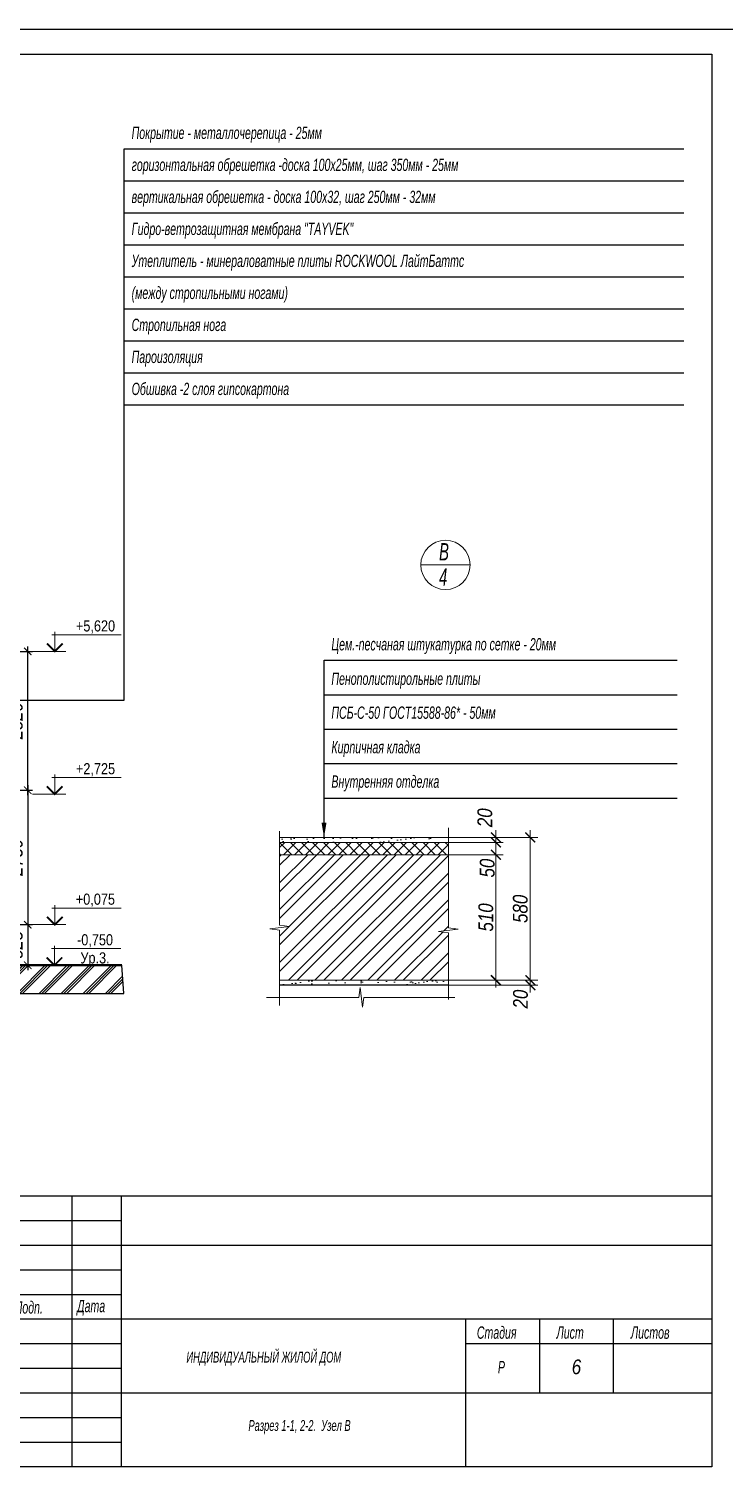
# Model space of a CAD drawing. Header units: millimetres. Extents: x 1582001 to 3303937, y 226471 to 491235.
# Drawn here: x 1861628 to 1875750, y 380605 to 410055 of the extents above; entities that cross this region are included whole.
import ezdxf
from ezdxf.enums import TextEntityAlignment as Align

# ---------------------------------------------------------------- set-up
doc = ezdxf.new("R2010")
doc.units = ezdxf.units.MM
doc.layers.get('Defpoints').update_dxf_attribs({"color": 255, "lineweight": 30})
for name, color, linetype, lineweight in [('A-Wall-G', 22, 'Continuous', 50), ('Диафрагма', 1, 'Continuous', 30), ('Кирпич', 253, 'Continuous', 9), ('Отметки', 123, 'Continuous', 18), ('Размеры', 7, 'Continuous', 18), ('тонкие', 163, 'Continuous', 20), ('Штриховка', 252, 'Continuous', 15)]:
    doc.layers.add(name, color=color, linetype=linetype, lineweight=lineweight)
for name, color, linetype in [('A0-02', 254, 'Continuous'), ('Rasmer', 135, 'Continuous'), ('Т-Подписи', 7, 'Continuous'), ('Формуляр', 138, 'Continuous')]:
    doc.layers.add(name, color=color, linetype=linetype)
doc.styles.add('-АР-', font='ARIALN.TTF', dxfattribs={"width": 0.98, "height": 300})
doc.styles.add('Arch-Dim', font='ARIALNI.TTF', dxfattribs={"width": 0.98, "height": 300})
doc.styles.add('style', font='ARIALNI.TTF', dxfattribs={"width": 0.98, "height": 300})
doc.styles.add('STYLE1', font='ARIALNI.TTF', dxfattribs={"height": 300})
doc.dimstyles.new('20', dxfattribs={"dimscale": 100, "dimtxt": 2.5, "dimasz": 2, "dimexe": 1.5, "dimexo": 0, "dimgap": 0.5, "dimtad": 1, "dimdec": 0, "dimlfac": 0.2, "dimzin": 0, "dimdsep": 46, "dimtxsty": 'STYLE1', "dimblk": 'ARCHTICK', "dimcen": -0.5, "dimdle": 1.5, "dimadec": 0, "dimazin": 0, "dimtm": 1e-09, "dimtfac": 1, "dimtdec": 0, "dimtix": 1, "dimtmove": 2, "dimatfit": 3, "dimldrblk": 'OPEN30', "dimfxl": 0, "dimtolj": 1, "dimtzin": 0, "dimlwd": 13, "dimlwe": 13, "dimarcsym": 0})
doc.dimstyles.new('М100', dxfattribs={"dimtxt": 600, "dimasz": 150, "dimexe": 100, "dimexo": 200, "dimgap": 100, "dimtad": 1, "dimdec": 0, "dimtxsty": 'style', "dimblk": 'ARCHTICK', "dimcen": 150, "dimdle": 100, "dimclrt": 256, "dimadec": 0, "dimazin": 0, "dimtfac": 1, "dimtdec": 0, "dimtmove": 1, "dimatfit": 3, "dimldrblk": 'NONE', "dimfxl": 0, "dimarcsym": 0})
pattern_1 = [(37.5, (1835788.9, 341843.04), (-8.00016, 244.7066), [0, -193.04, 0, -215.9, 0, -206.375]), (7.5, (1835788.9, 341843.04), (224.7616, 358.4126), [0, -104.14, 0, -173.99, 0, -66.675]), (327.5, (1835632.7, 341843.04), (395.4962, 0.7186), [0, -63.5, 0, -228.6, 0, -298.45]), (317.5, (1835632.7, 341843.04), (381.7782, 111.4647), [0, -31.75, 0, -149.86, 0, -171.45])]

# ---------------------------------------------------------------- blocks, each defined once
blk = doc.blocks.new('_ArchTick')
at = {"color": 0, "linetype": 'ByBlock', "const_width": 0.15}
blk.add_lwpolyline([(-0.5, -0.5), (0.5, 0.5)], dxfattribs=at)
blk = doc.blocks.new('*D504')
at = {"layer": 'Defpoints', "color": 0, "lineweight": -3, "transparency": 16777216}
for p in [(1860868, 397414), (1861603, 397414), (1860568, 394594)]:
    blk.add_point(p, dxfattribs=at)
at = {"layer": 'Размеры', "color": 0, "lineweight": -2, "transparency": 16777216}
for p, q in [((1861068, 397414), (1861703, 397414)), ((1861603, 394494), (1861603, 397514)), ((1860768, 394594), (1861703, 394594))]:
    blk.add_line(p, q, dxfattribs=at)
at = {"layer": 'Размеры', "color": 0, "lineweight": -2, "transparency": 16777216, "xscale": 150, "yscale": 150, "zscale": 150}
for p, rotation in [((1861603, 397414), 90), ((1861603, 394594), 270)]:
    blk.add_blockref('_ArchTick', p, dxfattribs=dict(at, rotation=rotation))
at = {"layer": 'Размеры', "transparency": 16777216, "insert": (1861350, 396004), "char_height": 300, "attachment_point": 5, "rotation": 90, "style": 'style'}
blk.add_mtext('2820', dxfattribs=at)
blk = doc.blocks.new('_None')
blk = doc.blocks.new('*D505')
at = {"layer": 'Defpoints', "color": 0, "lineweight": -3, "transparency": 16777216}
for p in [(1860568, 394594), (1860868, 391864), (1861603, 391864)]:
    blk.add_point(p, dxfattribs=at)
at = {"layer": 'Размеры', "color": 0, "lineweight": -2, "transparency": 16777216}
for p, q in [((1861603, 394694), (1861603, 391764)), ((1860768, 394594), (1861703, 394594)), ((1861068, 391864), (1861703, 391864))]:
    blk.add_line(p, q, dxfattribs=at)
at = {"layer": 'Размеры', "color": 0, "lineweight": -2, "transparency": 16777216, "xscale": 150, "yscale": 150, "zscale": 150}
for p, rotation in [((1861603, 394594), 90), ((1861603, 391864), 270)]:
    blk.add_blockref('_ArchTick', p, dxfattribs=dict(at, rotation=rotation))
at = {"layer": 'Размеры', "transparency": 16777216, "insert": (1861350, 393229), "char_height": 300, "attachment_point": 5, "rotation": 90, "style": 'style'}
blk.add_mtext('2730', dxfattribs=at)
blk = doc.blocks.new('*U10')
at = {"color": 0, "linetype": 'Continuous', "lineweight": -2}
for p, q in [((24, 4.5), (5.2, 4.5)), ((6, 5.3), (6, 0)), ((9, 0), (0, 0)), ((0, 0), (6, 0))]:
    blk.add_line(p, q, dxfattribs=at)
at = {"color": 0, "linetype": 'Continuous', "lineweight": -2, "const_width": 0.5}
blk.add_lwpolyline([(3.88, 2.12), (6, 0), (8.12, 2.12)], dxfattribs=at)
at = {"color": 0, "linetype": 'Continuous', "lineweight": -2, "style": '-АР-', "flags": 8}
blk.add_attdef('OTMETKA', text='', height=3, dxfattribs=at).set_placement((17.03, 4.5), align=Align.BOTTOM_CENTER)
blk.add_attdef('FLOOR', text='', height=3, dxfattribs=at).set_placement((17, 3.5), align=Align.TOP_CENTER)
blk = doc.blocks.new('*U5')
at = {"color": 0, "linetype": 'Continuous', "lineweight": -2}
for p, q in [((24, 4.5), (5.2, 4.5)), ((6, 5.3), (6, 0)), ((9, 0), (0, 0)), ((0, 0), (6, 0))]:
    blk.add_line(p, q, dxfattribs=at)
at = {"color": 0, "linetype": 'Continuous', "lineweight": -2, "const_width": 0.5}
blk.add_lwpolyline([(3.88, 2.12), (6, 0), (8.12, 2.12)], dxfattribs=at)
at = {"color": 0, "linetype": 'Continuous', "lineweight": -2, "style": '-АР-', "flags": 8}
blk.add_attdef('OTMETKA', text='', height=3, dxfattribs=at).set_placement((17.03, 4.5), align=Align.BOTTOM_CENTER)
blk.add_attdef('FLOOR', text='', height=3, dxfattribs=at).set_placement((17, 3.5), align=Align.TOP_CENTER)
blk = doc.blocks.new('OTMETKA')
at = {"color": 0, "linetype": 'Continuous', "lineweight": -2}
for p, q in [((24, 4.5), (5.2, 4.5)), ((6, 5.3), (6, 0)), ((9, 0), (0, 0)), ((0, 0), (6, 0))]:
    blk.add_line(p, q, dxfattribs=at)
at = {"color": 0, "linetype": 'Continuous', "lineweight": -2, "const_width": 0.5}
blk.add_lwpolyline([(3.88, 2.12), (6, 0), (8.12, 2.12)], dxfattribs=at)
at = {"color": 0, "linetype": 'Continuous', "lineweight": -2, "style": '-АР-', "flags": 8}
blk.add_attdef('OTMETKA', text='', height=3, dxfattribs=at).set_placement((17, 4.5), align=Align.BOTTOM_CENTER)
blk.add_attdef('FLOOR', text='', height=3, dxfattribs=at).set_placement((17, 3.5), align=Align.TOP_CENTER)
blk = doc.blocks.new('*D506')
at = {"layer": 'Defpoints', "color": 0, "lineweight": -3, "transparency": 16777216}
for p in [(1860868, 391864), (1861418, 391039), (1861603, 391039)]:
    blk.add_point(p, dxfattribs=at)
at = {"layer": 'Размеры', "color": 0, "lineweight": -2, "transparency": 16777216}
for p, q in [((1861068, 391864), (1861703, 391864)), ((1861603, 391964), (1861603, 390939)), ((1861618, 391039), (1861703, 391039))]:
    blk.add_line(p, q, dxfattribs=at)
at = {"layer": 'Размеры', "color": 0, "lineweight": -2, "transparency": 16777216, "xscale": 150, "yscale": 150, "zscale": 150}
for p, rotation in [((1861603, 391864), 90), ((1861603, 391039), 270)]:
    blk.add_blockref('_ArchTick', p, dxfattribs=dict(at, rotation=rotation))
at = {"layer": 'Размеры', "transparency": 16777216, "insert": (1861350, 391452), "char_height": 300, "attachment_point": 5, "rotation": 90, "style": 'style'}
blk.add_mtext('825', dxfattribs=at)
blk = doc.blocks.new('*D1012')
at = {"color": 0, "lineweight": 13, "ltscale": 100, "transparency": 16777216}
for p, q in [((1871815, 390485), (1871815, 390885)), ((1870150, 390735), (1871965, 390735)), ((1870150, 390635), (1871965, 390635))]:
    blk.add_line(p, q, dxfattribs=at)
at = {"layer": 'Defpoints', "color": 0, "lineweight": -3, "ltscale": 100, "transparency": 16777216}
for p in [(1870150, 390735), (1870150, 390635), (1871815, 390735)]:
    blk.add_point(p, dxfattribs=at)
at = {"color": 0, "lineweight": 13, "ltscale": 100, "transparency": 16777216, "xscale": 200, "yscale": 200, "zscale": 200}
for p, rotation in [((1871815, 390735), 90), ((1871815, 390635), 270)]:
    blk.add_blockref('_ArchTick', p, dxfattribs=dict(at, rotation=rotation))
at = {"color": 0, "ltscale": 100, "transparency": 16777216, "insert": (1871616, 390352), "char_height": 300, "attachment_point": 5, "rotation": 90, "style": 'STYLE1'}
blk.add_mtext('\\A1;20', dxfattribs=at)
blk = doc.blocks.new('_Open30')
at = {"color": 0, "linetype": 'ByBlock', "lineweight": -2}
for p, q in [((-1, 0.27), (0, 0)), ((0, 0), (-1, -0.27)), ((0, 0), (-1, 0))]:
    blk.add_line(p, q, dxfattribs=at)
blk = doc.blocks.new('*D1013')
at = {"color": 0, "lineweight": 13, "ltscale": 100, "transparency": 16777216}
for p, q in [((1870150, 393285), (1871265, 393285)), ((1871115, 390585), (1871115, 393435)), ((1870150, 390735), (1871265, 390735))]:
    blk.add_line(p, q, dxfattribs=at)
at = {"layer": 'Defpoints', "color": 0, "lineweight": -3, "ltscale": 100, "transparency": 16777216}
for p in [(1870150, 393285), (1871115, 393285), (1870150, 390735)]:
    blk.add_point(p, dxfattribs=at)
at = {"color": 0, "lineweight": 13, "ltscale": 100, "transparency": 16777216, "xscale": 200, "yscale": 200, "zscale": 200}
for p, rotation in [((1871115, 393285), 90), ((1871115, 390735), 270)]:
    blk.add_blockref('_ArchTick', p, dxfattribs=dict(at, rotation=rotation))
at = {"color": 0, "ltscale": 100, "transparency": 16777216, "insert": (1870912, 392010), "char_height": 300, "attachment_point": 5, "rotation": 90, "style": 'STYLE1'}
blk.add_mtext('\\A1;510', dxfattribs=at)
blk = doc.blocks.new('*D1014')
at = {"color": 0, "lineweight": 13, "ltscale": 100, "transparency": 16777216}
for p, q in [((1870150, 393535), (1871265, 393535)), ((1871115, 393135), (1871115, 393685)), ((1870150, 393285), (1871265, 393285))]:
    blk.add_line(p, q, dxfattribs=at)
at = {"layer": 'Defpoints', "color": 0, "lineweight": -3, "ltscale": 100, "transparency": 16777216}
for p in [(1870150, 393535), (1871115, 393535), (1870150, 393285)]:
    blk.add_point(p, dxfattribs=at)
at = {"color": 0, "lineweight": 13, "ltscale": 100, "transparency": 16777216, "xscale": 200, "yscale": 200, "zscale": 200}
for p, rotation in [((1871115, 393535), 90), ((1871115, 393285), 270)]:
    blk.add_blockref('_ArchTick', p, dxfattribs=dict(at, rotation=rotation))
at = {"color": 0, "ltscale": 100, "transparency": 16777216, "insert": (1870940, 393012), "char_height": 300, "attachment_point": 5, "rotation": 90, "style": 'STYLE1'}
blk.add_mtext('\\A1;50', dxfattribs=at)
blk = doc.blocks.new('*D1015')
at = {"color": 0, "lineweight": 13, "ltscale": 100, "transparency": 16777216}
for p, q in [((1871115, 393385), (1871115, 393785)), ((1870150, 393635), (1871265, 393635)), ((1870150, 393535), (1871265, 393535))]:
    blk.add_line(p, q, dxfattribs=at)
at = {"layer": 'Defpoints', "color": 0, "lineweight": -3, "ltscale": 100, "transparency": 16777216}
for p in [(1870150, 393635), (1870150, 393535), (1871115, 393635)]:
    blk.add_point(p, dxfattribs=at)
at = {"color": 0, "lineweight": 13, "ltscale": 100, "transparency": 16777216, "xscale": 200, "yscale": 200, "zscale": 200}
for p, rotation in [((1871115, 393635), 90), ((1871115, 393535), 270)]:
    blk.add_blockref('_ArchTick', p, dxfattribs=dict(at, rotation=rotation))
at = {"color": 0, "ltscale": 100, "transparency": 16777216, "insert": (1870892, 394035), "char_height": 300, "attachment_point": 5, "rotation": 90, "style": 'STYLE1'}
blk.add_mtext('\\A1;20', dxfattribs=at)
blk = doc.blocks.new('*D1011')
at = {"color": 0, "lineweight": 13, "ltscale": 100, "transparency": 16777216}
for p, q in [((1871815, 390585), (1871815, 393785)), ((1870766, 393635), (1871965, 393635)), ((1870766, 390735), (1871965, 390735))]:
    blk.add_line(p, q, dxfattribs=at)
at = {"layer": 'Defpoints', "color": 0, "lineweight": -3, "ltscale": 100, "transparency": 16777216}
for p in [(1870766, 393635), (1871815, 393635), (1870766, 390735)]:
    blk.add_point(p, dxfattribs=at)
at = {"color": 0, "lineweight": 13, "ltscale": 100, "transparency": 16777216, "xscale": 200, "yscale": 200, "zscale": 200}
for p, rotation in [((1871815, 393635), 90), ((1871815, 390735), 270)]:
    blk.add_blockref('_ArchTick', p, dxfattribs=dict(at, rotation=rotation))
at = {"color": 0, "ltscale": 100, "transparency": 16777216, "insert": (1871612, 392185), "char_height": 300, "attachment_point": 5, "rotation": 90, "style": 'STYLE1'}
blk.add_mtext('\\A1;580', dxfattribs=at)

msp = doc.modelspace()

# ---------------------------------------------------------------- hatches: boundary and pattern name
msp.add_hatch(color=256).paths.add_polyline_path([(1867623.5, 393634.7), (1867573.3, 393934.7), (1867673.7, 393934.7)])
at = {"layer": 'Размеры', "ltscale": 100}
h = msp.add_hatch(dxfattribs=at)
h.set_pattern_fill('AR-SAND', color=256, scale=5, style=0)
h.set_pattern_definition(pattern_1)
h.paths.add_polyline_path([(1870150, 393534.7), (1870150, 393634.7), (1866720.2, 393634.7), (1866720.2, 393534.7)])
h = msp.add_hatch(dxfattribs=at)
h.set_pattern_fill('ANSI37', color=256, scale=50, style=0)
h.set_pattern_definition([(45, (1835788.9, 341843.04), (-112.2532, 112.2532), []), (135, (1835788.9, 341843.04), (-112.2532, -112.2532), [])])
h.paths.add_polyline_path([(1866720.2, 393534.7), (1866720.2, 393284.7), (1870150, 393284.7), (1870150, 393534.7)])
h = msp.add_hatch(dxfattribs=at)
h.set_pattern_fill('PLAST', color=256, scale=50, angle=45, style=0)
h.set_pattern_definition([(45, (167999.66, 126626.28), (-224.506403, 224.506403), []), (45, (167971.6, 126654.35), (-224.506403, 224.506403), []), (45, (167943.54, 126682.4), (-224.506403, 224.506403), [])])
h.paths.add_polyline_path([(1837667.6, 391039), (1837667.6, 390521), (1843681.3, 390521), (1843681.3, 389671.9), (1843237.9, 389671.9), (1843237.9, 388326.8), (1848923.2, 388326.8), (1848923.2, 389265.6), (1852621.5, 389265.6), (1852621.5, 388335.6), (1855505, 388335.6), (1855505, 389274.2), (1856449.7, 389274.2), (1856449.7, 388348), (1859319.3, 388348), (1859319.3, 389666), (1858713.3, 389666), (1858713.3, 390467.5), (1863555.6, 390467.5), (1863512, 391039), (1858118.2, 391039), (1858118.2, 389189), (1858568.2, 389189), (1858568.2, 388889), (1858676, 388889), (1858676, 388789), (1856968.2, 388789), (1856968.2, 388889), (1857068.2, 388889), (1857068.2, 389189), (1857518.2, 389189), (1857518.2, 389739), (1854332.7, 389739), (1854332.7, 389189), (1854782.7, 389189), (1854782.7, 388889), (1854890.5, 388889), (1854890.5, 388789), (1853182.7, 388789), (1853182.7, 388889), (1853282.7, 388889), (1853282.7, 389189), (1853732.7, 389189), (1853732.7, 389739), (1847842.7, 389739), (1847842.7, 389189), (1848292.7, 389189), (1848292.7, 388889), (1848400.5, 388889), (1848400.5, 388789), (1846692.7, 388789), (1846692.7, 388889), (1846792.7, 388889), (1846792.7, 389189), (1847242.7, 389189), (1847242.7, 389739), (1844838.2, 389739), (1844838.2, 389189), (1845288.2, 389189), (1845288.2, 388889), (1845396, 388889), (1845396, 388789), (1843688.2, 388789), (1843688.2, 388889), (1843788.2, 388889), (1843788.2, 389189), (1844238.2, 389189), (1844238.2, 391039)])
h = msp.add_hatch(dxfattribs=at)
h.set_pattern_fill('AR-SAND', color=256, scale=5, style=0)
h.set_pattern_definition(pattern_1)
h.paths.add_polyline_path([(1866720.2, 390734.7), (1866720.2, 390634.7), (1870150, 390634.7), (1870150, 390734.7)])
at = {"layer": 'Штриховка', "ltscale": 100}
h = msp.add_hatch(dxfattribs=at)
h.set_pattern_fill('ANSI32', color=256, scale=40, style=0)
h.set_pattern_definition([(45, (1835788.9, 341843.04), (-269.4077, 269.4077), []), (45, (1835968.5, 341843.04), (-269.4077, 269.4077), [])])
h.paths.add_polyline_path([(1866720.2, 393284.7), (1866720.2, 391853), (1866920.2, 391828), (1866520.2, 391778), (1866720.2, 391753), (1866720.2, 390734.7), (1870150, 390734.7), (1870150, 391700), (1869950, 391725), (1870350, 391775), (1870150, 391800), (1870150, 393284.7)])

# ---------------------------------------------------------------- linework, layer by layer
for p, q in [((1867623.5, 397234.5), (1874800.7, 397234.5)), ((1867623.5, 395134.5), (1867623.5, 397234.5)), ((1867623.5, 396534.5), (1874800.7, 396534.5)), ((1867623.5, 395834.5), (1874800.7, 395834.5)), ((1867623.5, 393634.7), (1867623.5, 395134.5)), ((1867623.5, 395134.5), (1874800.7, 395134.5)), ((1867623.5, 394434.5), (1874800.7, 394434.5))]:
    msp.add_line(p, q)
at = {"layer": 'A-Wall-G', "color": 0, "ltscale": 100}
msp.add_line((1837667.6, 391039), (1863512, 391039), dxfattribs=at)
at = {"layer": 'Defpoints', "color": 255, "lineweight": -3, "ltscale": 100}
msp.add_lwpolyline([(1858713.3, 390467.5), (1863555.6, 390467.5), (1863512, 391039), (1858118.2, 391039)], dxfattribs=at)
at = {"layer": 'Rasmer', "color": 0, "ltscale": 2}
for p, q in [((1863564.3, 396422.5), (1863564.3, 407620.9)), ((1863564.3, 407620.9), (1874935.7, 407620.9)), ((1863564.3, 406970.9), (1874935.7, 406970.9)), ((1863564.3, 406320.9), (1874935.7, 406320.9)), ((1863564.3, 406320.9), (1874935.7, 406320.9)), ((1863564.3, 405670.9), (1874935.7, 405670.9)), ((1863564.3, 405020.9), (1874935.7, 405020.9)), ((1863564.3, 404370.9), (1874935.7, 404370.9)), ((1863564.3, 403720.9), (1874935.7, 403720.9)), ((1863564.3, 403070.9), (1874935.7, 403070.9)), ((1863564.3, 402420.9), (1874935.7, 402420.9)), ((1856715.6, 396422.5), (1863564.3, 396422.5))]:
    msp.add_line(p, q, dxfattribs=at)
at = {"layer": 'Диафрагма', "color": 1, "linetype": 'Continuous', "ltscale": 100}
msp.add_line((1870150, 390634.7), (1866720.2, 390634.7), dxfattribs=at)
at = {"layer": 'Кирпич', "ltscale": 100}
for p, q in [((1870150, 393634.7), (1866720.2, 393634.7)), ((1870150, 393534.7), (1866720.2, 393534.7)), ((1870150, 393284.7), (1866720.2, 393284.7)), ((1870150, 390734.7), (1866720.2, 390734.7))]:
    msp.add_line(p, q, dxfattribs=at)
at = {"layer": 'тонкие', "linetype": 'Continuous', "ltscale": 100}
for p, q in [((1866720.2, 391853), (1866720.2, 393763.2)), ((1870150, 391800), (1870150, 393828.6)), ((1866520.2, 391778), (1866920.2, 391828)), ((1866720.2, 391753), (1866520.2, 391778)), ((1866920.2, 391828), (1866720.2, 391853)), ((1866720.2, 390223.6), (1866720.2, 391753)), ((1869950, 391725), (1870350, 391775)), ((1870150, 391700), (1869950, 391725)), ((1870350, 391775), (1870150, 391800)), ((1870150, 390341), (1870150, 391700)), ((1868356.3, 390586.8), (1868331.3, 390386.8)), ((1868406.3, 390186.8), (1868356.3, 390586.8)), ((1868331.3, 390386.8), (1866451.9, 390386.8)), ((1868431.3, 390386.8), (1868406.3, 390186.8)), ((1870284.1, 390386.8), (1868431.3, 390386.8))]:
    msp.add_line(p, q, dxfattribs=at)
at = {"layer": 'Формуляр', "color": 0}
for p, q in [((1857000.3, 386354.9), (1875500.3, 386354.9)), ((1862500.3, 386354.9), (1862500.3, 380854.9)), ((1863500.3, 386354.9), (1863500.3, 380854.9)), ((1857000.3, 385354.9), (1875500.3, 385354.9)), ((1857000.3, 384854.9), (1863500.3, 384854.9)), ((1857000.3, 384354.9), (1863500.3, 384354.9)), ((1857000.3, 383854.9), (1875500.3, 383854.9)), ((1870500.3, 383854.9), (1870500.3, 380854.9)), ((1872000.3, 383854.9), (1872000.3, 382354.9)), ((1873500.3, 383854.9), (1873500.3, 382354.9)), ((1857000.3, 383354.9), (1863500.3, 383354.9)), ((1870500.3, 383354.9), (1875500.3, 383354.9)), ((1857000.3, 382854.9), (1863500.3, 382854.9)), ((1857000.3, 382354.9), (1863500.3, 382354.9)), ((1863500.3, 382354.9), (1875500.3, 382354.9)), ((1857000.3, 381854.9), (1863500.3, 381854.9)), ((1857000.3, 381354.9), (1863500.3, 381354.9))]:
    msp.add_line(p, q, dxfattribs=at)
at = {"layer": 'Формуляр'}
msp.add_line((1857000.3, 385854.9), (1863500.3, 385854.9), dxfattribs=at)
at = {"layer": 'Формуляр', "color": 0}
for points in [[(1834000.4, 410054.8), (1876000.3, 410054.8), (1876000.3, 380354.9), (1834000.4, 380354.9)], [(1836000.4, 380854.9), (1836000.4, 409544.8), (1875500.3, 409544.8), (1875500.3, 380854.9)]]:
    msp.add_lwpolyline(points, close=True, dxfattribs=at)
at = {"layer": 'Штриховка', "color": 0}
msp.add_line((1870590, 399170), (1869590, 399170), dxfattribs=at)
msp.add_circle((1870090, 399170), 500, dxfattribs=at)

# ---------------------------------------------------------------- block references
at = {"layer": 'Отметки', "color": 0, "ltscale": 100, "xscale": 75, "yscale": 75, "zscale": 75}
for name, p, values in [('*U5', (1861702.7, 397414), {'OTMETKA': '+5,620'}), ('*U10', (1861702.7, 394514), {'OTMETKA': '+2,725'}), ('OTMETKA', (1861695.2, 391039), {'OTMETKA': '-0,750', 'FLOOR': 'Ур.3.'})]:
    msp.add_blockref(name, p, dxfattribs=at).add_auto_attribs(values)
at = {"layer": 'Отметки', "color": 0, "ltscale": 100}
ref = msp.add_blockref('*U5', (1861702.7, 391864), dxfattribs=dict(at, xscale=75, yscale=75, zscale=75))
ref.add_attrib('OTMETKA', '+0,075', dxfattribs={"layer": '0', "color": 0, "linetype": 'Continuous', "lineweight": -2, "height": 225, "style": '-АР-', "flags": 8}).set_placement((1862977.7, 392201.5), align=Align.BOTTOM_CENTER)

# ---------------------------------------------------------------- texts
at = {"style": 'STYLE1', "width": 0.75}
for s, p in [('Цем.-песчаная штукатурка по сетке - 20мм', (1867773.5, 397434.5)), ('Пенополистирольные плиты ', (1867773.5, 396734.5)), ('ПСБ-С-50 ГОСТ15588-86* - 50мм', (1867773.5, 396044.4)), ('Кирпичная кладка', (1867773.5, 395344.4)), ('Внутренняя отделка', (1867773.5, 394644.4))]:
    msp.add_text(s, height=250, dxfattribs=at).set_placement(p)
at = {"layer": 'A0-02', "color": 0, "style": 'Arch-Dim', "width": 0.75}
for s, p in [('В', (1869960.6, 399262.5)), ('4', (1869960.6, 398751.4))]:
    msp.add_text(s, height=350, dxfattribs=at).set_placement(p)
at = {"layer": 'Rasmer', "color": 0, "ltscale": 2, "style": 'STYLE1', "width": 0.75}
for s, p in [('Покрытие - металлочерепица - 25мм', (1863714.3, 407820.9)), ('горизонтальная обрешетка -доска 100х25мм, шаг 350мм - 25мм ', (1863714.3, 407170.9)), ('вертикальная обрешетка - доска 100х32, шаг 250мм - 32мм', (1863714.3, 406520.9)), ('Гидро-ветрозащитная мембрана "ТAYVEK"', (1863714.3, 405870.9)), ('Утеплитель - минераловатные плиты ROCKWOOL ЛайтБаттс ', (1863714.3, 405220.9)), ('(между стропильными ногами)', (1863714.3, 404570.9)), ('Стропильная нога ', (1863714.3, 403920.9)), ('Пароизоляция', (1863714.3, 403270.9)), ('Обшивка -2 слоя гипсокартона', (1863714.3, 402620.9))]:
    msp.add_text(s, height=250, dxfattribs=at).set_placement(p)
at = {"layer": 'Т-Подписи', "color": 0, "ltscale": 2, "insert": (1872752.4, 383032.5), "char_height": 300, "width": 1500, "attachment_point": 2, "style": 'STYLE1'}
msp.add_mtext('6', dxfattribs=at)
at = {"layer": 'Формуляр', "color": 0, "style": 'STYLE1', "width": 0.75}
for s, height, p in [('Подп.', 250, (1861338.8, 383966)), ('Дата', 250, (1862607, 383992.9)), ('Стадия', 250, (1870728.7, 383454.1)), ('Лист', 250, (1872347.6, 383454.1)), ('Листов', 250, (1873858.6, 383454.1)), ('ИНДИВИДУАЛЬНЫЙ ЖИЛОЙ ДОМ', 220, (1864827.5, 382969.9)), ('Р', 250, (1871156.3, 382752.1)), ('Разрез 1-1, 2-2.  Узел В', 220, (1866086.8, 381581.4))]:
    msp.add_text(s, height=height, dxfattribs=at).set_placement(p)

# ---------------------------------------------------------------- dimensions: what is measured, and where the dimension line sits
at = {"ltscale": 100}
for base, p1, p2, picture, middle in [((1871115.1, 393634.7), (1870150, 393534.7), (1870150, 393634.7), '*D1015', (1870891.8, 394034.9)), ((1871115.1, 393534.7), (1870150, 393284.7), (1870150, 393534.7), '*D1014', (1870940.1, 393011.6)), ((1871815.1, 390734.7), (1870150, 390634.7), (1870150, 390734.7), '*D1012', (1871616.2, 390351.6))]:
    dim = msp.add_linear_dim(base=base, p1=p1, p2=p2, angle=90, dimstyle='20', override={"dimscale": 100}, dxfattribs=at)
    dim.commit()
    dim.dimension.update_dxf_attribs({"geometry": picture, "text_midpoint": middle, "dimtype": 160})
dim = msp.add_aligned_dim(p1=(1870766.3, 390734.7), p2=(1870766.3, 393634.7), distance=-1048.8, dimstyle='20', override={"dimscale": 100}, dxfattribs=at)
dim.commit()
dim.dimension.update_dxf_attribs({"geometry": '*D1011', "text_midpoint": (1871612, 392184.7)})
dim = msp.add_linear_dim(base=(1871115.1, 393284.7), p1=(1870150, 390734.7), p2=(1870150, 393284.7), angle=90, dimstyle='20', override={"dimscale": 100}, dxfattribs=at)
dim.commit()
dim.dimension.update_dxf_attribs({"geometry": '*D1013', "text_midpoint": (1870912, 392009.7)})
at = {"layer": 'Размеры'}
for base, p1, p2, picture, middle in [((1861602.7, 397414), (1860568.2, 394594.2), (1860868.2, 397414), '*D504', (1861349.5, 396004.1)), ((1861602.7, 391864), (1860568.2, 394594.2), (1860868.2, 391864), '*D505', (1861349.5, 393229.1)), ((1861602.7, 391039), (1860868.2, 391864), (1861418.2, 391039), '*D506', (1861349.5, 391451.5))]:
    dim = msp.add_linear_dim(base=base, p1=p1, p2=p2, angle=90, dimstyle='М100', override={"dimtxt": 250}, dxfattribs=at)
    dim.commit()
    dim.dimension.update_dxf_attribs({"geometry": picture, "text_midpoint": middle})

doc.saveas('drawing.dxf')
